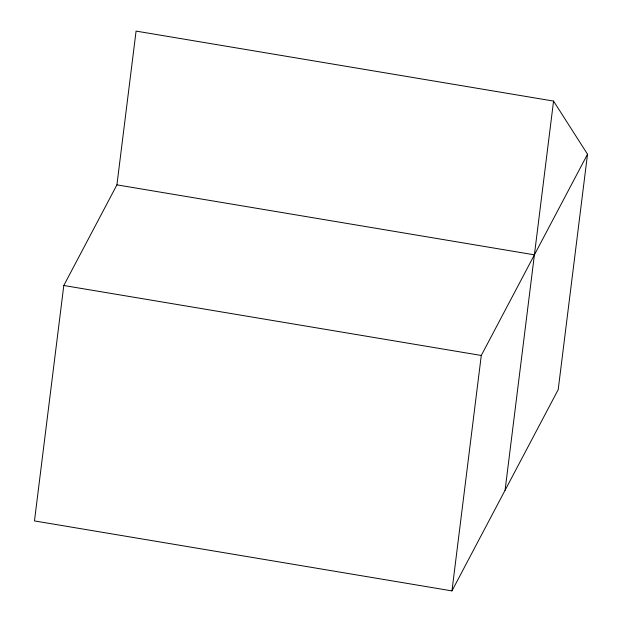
<?xml version="1.0" encoding="UTF-8"?>
<svg xmlns="http://www.w3.org/2000/svg" width="622" height="622" viewBox="0 0 622 622"><rect width="100%" height="100%" fill="white"/><g stroke="black" fill="none" stroke-linecap="round" stroke-linejoin="round"><path stroke-width="0.93" d="M63.802 285.498L34.474 520.925L451.961 590.9L558.198 389.644L587.526 154.217L553.557 101.075L136.078 31.1L116.92 184.866L63.802 285.498L481.28 355.465L587.526 154.217M451.961 590.9L481.28 355.465M505.08 490.276L553.557 101.075M116.92 184.866L534.399 254.841"/></g></svg>
